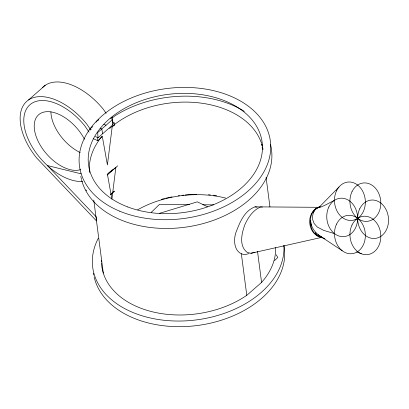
<?xml version="1.0" encoding="UTF-8"?>
<svg xmlns="http://www.w3.org/2000/svg" width="409" height="409" viewBox="0 0 409 409"><rect width="100%" height="100%" fill="white"/><g stroke="black" fill="none" stroke-linecap="round" stroke-linejoin="round"><path stroke-width="0.61" d="M112.828 122.23L112.465 117.01L110.706 118.559L112.598 119.469L112.455 125.128L98.037 137.797L95.333 136.494M311.229 225.599L310.651 220.492M96.079 122.209L96.703 121.171L97.741 120.502M312.946 212.859L314.787 209.986L316.612 208.35L319.03 207.245A14.463 11.549 83.9 0 0 310.84 224.418M316.612 208.35L314.899 209.94L313.371 212.706L312.568 216.034L312.691 219.684L314.071 223.406L317.241 226.995L323.657 230.369L334.48 233.611M318.902 207.506L338.989 186.99M151.274 212.317L159.561 204.336L189.439 204.638M274.603 260.574L277.823 257.471L276.152 254.776M114.351 125.001L112.148 127.087L107.414 164.98L102.311 136.386L97.746 140.706L93.457 138.697M81.156 173.825L47.398 165.558L96.212 216.831L96.498 220.942L36.585 157.874A52.868 30.077 48.7 0 1 28.564 99.934L45.246 85.276M92.848 126.524L90.108 128.932L90.19 130.093M112.598 119.469L97.674 132.577L98.037 137.797M112.301 124.571L114.203 122.894L112.577 122.112M107.158 174.362L112.403 169.755M107.194 175.026L117.68 165.814M110.563 194.418L114.377 191.069M110.578 194.592L114.387 191.243M101.493 263.299A87.531 59.591 -7.4 0 0 154.684 312.333A87.531 59.591 -7.4 0 0 246.78 295.318L261.576 282.425A87.531 59.591 -7.4 0 0 275.676 247.614M112.388 117.899L114.801 115.941A96.263 65.537 -7.4 0 1 244.321 111.355M334.47 200.313L324.726 205.364L320.048 207.424L319.194 207.21L320.201 206.494M319.076 207.312L255.037 206.852C244.884 210.548 240.195 221.366 236.607 230.768C232.869 238.989 233.646 253.754 244.976 254.613L248.958 253.631M159.648 213.278L197.327 201.852L207.506 206.755M262.414 207.133L260.85 206.898C253.34 209.817 248.36 217.123 245.068 224.234C241.724 232.956 238.554 246.07 247.404 252.552L250.962 253.273L254.981 252.281M250.962 253.273L321.684 237.389M202.792 204.771L213.6 204.878M255.037 206.852L257.082 207.179M321.382 237.22L316.949 235.277L314.874 233.171A14.463 11.549 83.9 0 0 322.466 237.828M316.949 235.277L324.956 238.897M356.684 251.857L361.387 253.779M103.855 124.208L106.013 125.246M100.164 128.186L101.785 128.963L102.7 133.697M91.192 129.454L90.108 128.932L86.805 124.142A52.868 30.077 48.7 0 0 28.564 99.934M322.998 237.716C316.586 234.633 311.433 228.651 310.538 221.56M317.834 234.546L342.21 250.717M315.416 232.655L316.244 233.493M85.885 189.894L86.723 190.778M106.13 113.319L103.487 109.484A52.868 30.077 48.7 0 0 42.464 87.608M89.09 132.148L84.597 125.624A48.211 27.429 48.7 0 0 34.233 102.061A48.211 27.429 48.7 0 0 32.654 147.675A48.211 27.429 48.7 0 0 82.659 181.443M261.975 145.849L261.724 143.963A87.531 59.591 -7.4 0 1 262.246 145.757M262.138 147.112L262.384 148.999M266.085 177.337L269.945 206.939M257.506 251.259L261.576 282.425M241.356 253.764L246.78 295.318M93.768 200.073L103.303 273.125M114.203 122.894L114.382 125.44M98.288 119.305L98.375 120.497M97.526 137.547L97.746 140.732M101.442 262.046A87.531 59.591 -7.4 0 1 101.432 260.165M137.639 209.791A87.531 59.591 -7.4 0 1 225.563 198.063M319.076 236.499A14.463 11.549 83.9 0 1 310.528 220.809M314.787 209.986A14.463 11.549 83.9 0 1 319.981 206.56M80.721 169.577A34.949 19.883 48.7 0 1 40.788 146.079A34.949 19.883 48.7 0 1 45.102 111.846A34.949 19.883 48.7 0 1 84.535 139.326M80.2 152.572A34.949 19.883 48.7 0 1 50.9 111.805M283.923 245.967A96.263 65.537 -7.4 0 1 172.915 320.932A96.263 65.537 -7.4 0 1 98.252 238.329M283.887 245.293A96.263 65.537 -7.4 0 1 202.368 324.761A96.263 65.537 -7.4 0 1 94.152 276.995M93.773 275.134A96.263 65.537 -7.4 0 1 93.472 273.248M161.417 199.362A96.263 65.537 -7.4 0 1 164.525 198.549M165.778 198.242A96.263 65.537 -7.4 0 1 172.051 196.887M178.237 195.839A96.263 65.537 -7.4 0 1 179.485 195.66M181.995 195.344A96.263 65.537 -7.4 0 1 183.881 195.129M185.144 195.001A96.263 65.537 -7.4 0 1 196.432 194.372M208.472 194.72A96.263 65.537 -7.4 0 1 210.369 194.873M213.508 195.19A96.263 65.537 -7.4 0 1 216.606 195.579M270.513 144.602A96.263 65.537 -7.4 0 1 192.281 226.059A96.263 65.537 -7.4 0 1 81.621 180.006M81.473 179.393A96.263 65.537 -7.4 0 1 80.844 176.289M89.566 172.598A87.531 59.591 -7.4 0 1 102.163 136.161M109.571 128.554A87.531 59.591 -7.4 0 1 197.072 102.659A87.531 59.591 -7.4 0 1 261.54 143.39M262.547 146.969A87.531 59.591 -7.4 0 1 263.043 149.423M319.797 236.831A14.949 11.938 83.9 0 1 309.725 223.104A14.949 11.938 83.9 0 1 317.307 208.058M112.695 192.726L111.887 199.224L110.992 194.224L112.695 192.726M115.854 167.414L112.72 192.521L110.967 194.065L107.516 174.745L108.508 173.344L115.854 167.414M351.985 191.744A19.284 15.399 83.9 0 0 365.375 221.376A19.284 15.399 83.9 0 0 378.749 193.339A19.284 15.399 83.9 0 0 351.985 191.744M336.546 224.122A19.284 15.399 83.9 0 0 349.935 253.754A19.284 15.399 83.9 0 0 363.304 225.717A19.284 15.399 83.9 0 0 336.546 224.122M351.996 225.042A19.284 15.399 83.9 0 0 365.385 254.674A19.284 15.399 83.9 0 0 378.754 226.637A19.284 15.399 83.9 0 0 351.996 225.042M328.816 207.01A19.284 15.399 83.9 0 0 342.205 236.642A19.284 15.399 83.9 0 0 355.574 208.605A19.284 15.399 83.9 0 0 328.816 207.01M336.535 190.824A19.284 15.399 83.9 0 0 349.925 220.456A19.284 15.399 83.9 0 0 363.294 192.419A19.284 15.399 83.9 0 0 336.535 190.824M359.716 208.851A19.284 15.399 83.9 0 0 373.105 238.483A19.284 15.399 83.9 0 0 386.479 210.446A19.284 15.399 83.9 0 0 359.716 208.851M127.782 206.964A87.531 59.591 -7.4 0 0 262.338 150.665A87.531 59.591 -7.4 0 0 135.87 102.874A87.531 59.591 -7.4 0 0 127.782 206.964M119.607 211.151A96.263 65.537 -7.4 0 0 270.349 152.951A96.263 65.537 -7.4 0 0 134.817 96.55A96.263 65.537 -7.4 0 0 119.607 211.151"/></g></svg>
